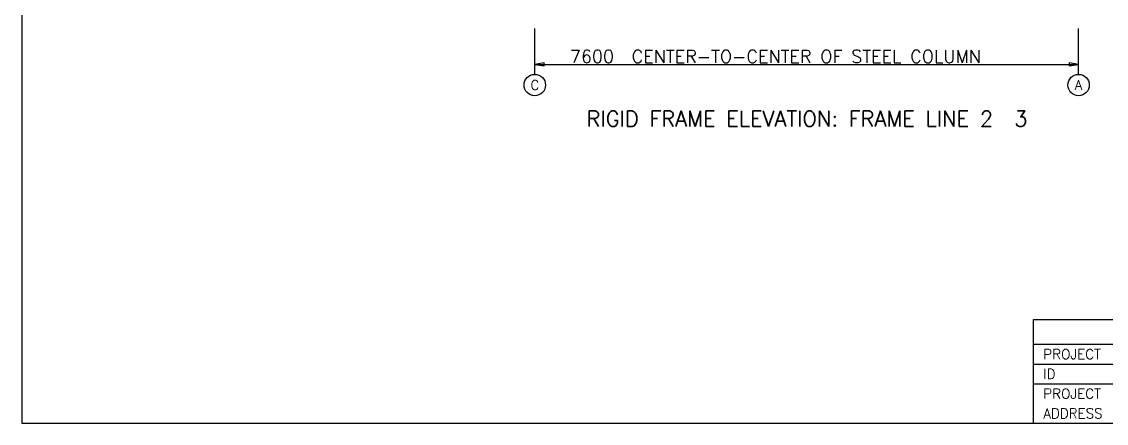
# Model space of a CAD drawing. Header units: millimetres. Extents: x -5562 to 63704, y 1151 to 23598.
# Drawn here: x -5562 to 15503, y 1151 to 8955 of the extents above; entities that cross this region are included whole.
import ezdxf
from ezdxf.enums import TextEntityAlignment as Align

# ---------------------------------------------------------------- set-up
doc = ezdxf.new("R2010")
doc.units = ezdxf.units.MM
doc.header["$MEASUREMENT"] = 0
doc.linetypes.add('CONTIN', pattern=[0])
doc.layers.get('0').update_dxf_attribs({"linetype": 'CONTIN'})
for name, color, linetype in [('11', 6, 'CONTIN'), ('12', 7, 'CONTIN'), ('13', 5, 'CONTIN'), ('14', 1, 'CONTIN'), ('15', 1, 'CONTIN'), ('2', 6, 'CONTIN'), ('22', 7, 'CONTIN')]:
    doc.layers.add(name, color=color, linetype=linetype)
doc.styles.add('SIMPLEX', font='SIMPLEX')

# ---------------------------------------------------------------- blocks, each defined once
blk = doc.blocks.new('ARROWF')
for p, q in [((0, 0), (-180.37067, 30.061779)), ((-180.37067, 30.061779), (-180.37067, -30.061781)), ((-180.37067, -30.061781), (0, 0))]:
    blk.add_line(p, q)

msp = doc.modelspace()

# ---------------------------------------------------------------- linework, layer by layer
for p, q in [((14087, 1151), (14087, 3167)), ((14087, 3167), (26181, 3167)), ((14087, 2687), (26181, 2687)), ((14087, 2303), (26181, 2303)), ((14087, 1919), (26181, 1919)), ((14087, 1151), (26181, 1151))]:
    msp.add_line(p, q)
at = {"layer": '12', "color": 6}
for p, q in [((4404, 7932), (4404, 8824)), ((14964, 7932), (14964, 8824))]:
    msp.add_line(p, q, dxfattribs=at)
at = {"layer": '13', "color": 1}
for centre in [(4404, 7724), (14964, 7724)]:
    msp.add_circle(centre, 208, dxfattribs=at)
at = {"layer": '2'}
msp.add_line((4404, 8126), (14964, 8126), dxfattribs=at)
at = {"layer": '22'}
for p, q in [((-5562, 23598), (-5562, 1151)), ((-5562, 1151), (26181, 1151))]:
    msp.add_line(p, q, dxfattribs=at)

# ---------------------------------------------------------------- block references
at = {"layer": '2', "rotation": 180}
msp.add_blockref('ARROWF', (4404, 8126), dxfattribs=at)
at = {"layer": '2'}
msp.add_blockref('ARROWF', (14964, 8126), dxfattribs=at)

# ---------------------------------------------------------------- texts
at = {"layer": '11', "color": 0, "style": 'SIMPLEX'}
msp.add_text('7600  CENTER-TO-CENTER OF STEEL COLUMN', height=250, dxfattribs=at).set_placement((5085, 8155))
at = {"layer": '13', "color": 0, "style": 'SIMPLEX'}
for s, p in [('C', (4404, 7724)), ('A', (14964, 7724))]:
    msp.add_text(s, height=187, dxfattribs=at).set_placement(p, align=Align.MIDDLE_CENTER)
at = {"layer": '14', "color": 0, "style": 'SIMPLEX'}
for s, p in [('PROJECT', (14279, 2399)), ('ID', (14279, 2015)), ('PROJECT', (14279, 1631)), ('ADDRESS', (14279, 1247))]:
    msp.add_text(s, height=192, dxfattribs=at).set_placement(p)
at = {"layer": '15', "color": 0, "style": 'SIMPLEX'}
msp.add_text('RIGID FRAME ELEVATION: FRAME LINE 2  3', height=300, dxfattribs=at).set_placement((9690, 6920), align=Align.CENTER)

doc.saveas('drawing.dxf')
